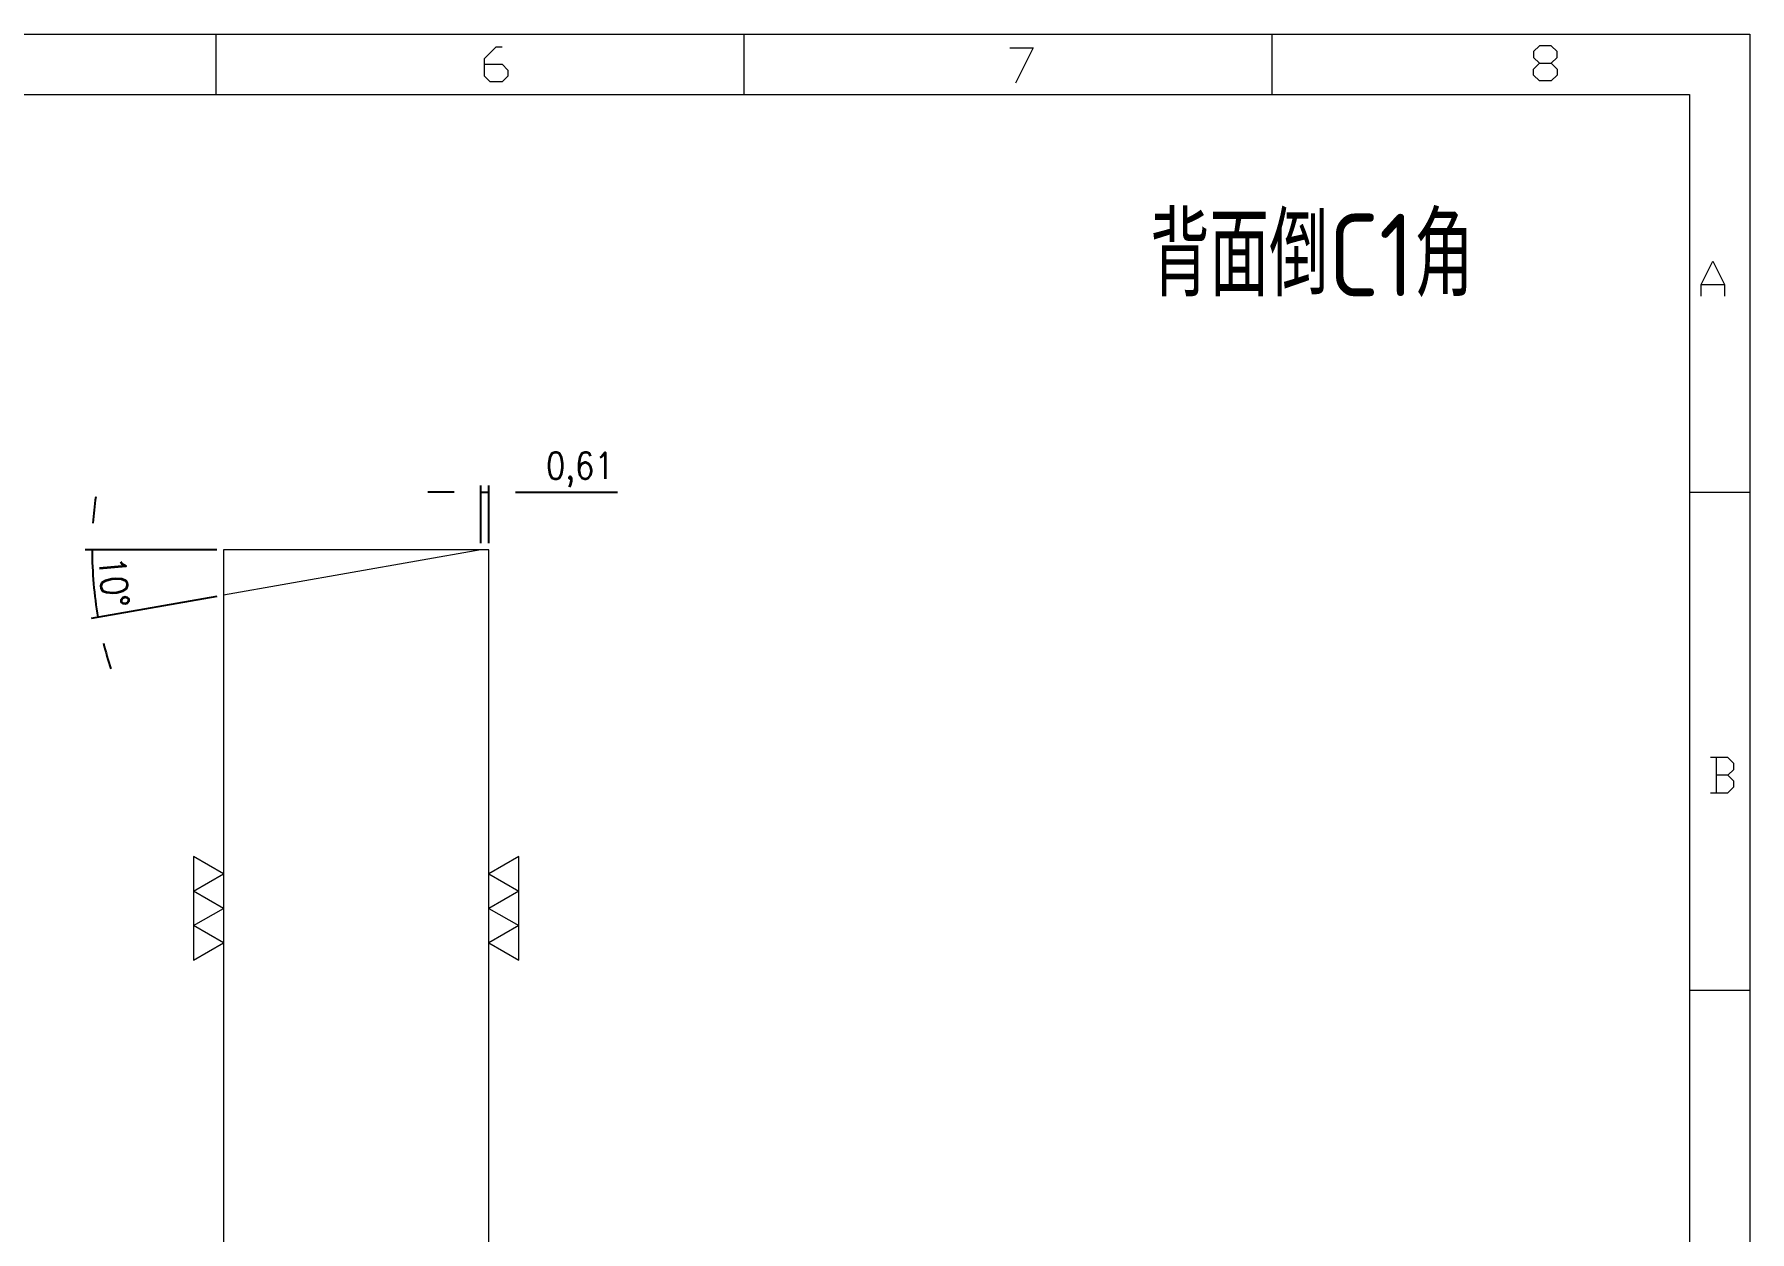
# Model space of a CAD drawing. Header units: millimetres. Extents: x 88508 to 142116, y -5268 to 20283.
# Drawn here: x 109029 to 109158.2, y 685.5 to 775.6 of the extents above; entities that cross this region are included whole.
import ezdxf
from ezdxf.enums import TextEntityAlignment as Align

# ---------------------------------------------------------------- set-up
doc = ezdxf.new("R2010")
doc.units = ezdxf.units.MM
doc.linetypes.add('HIDDEN', pattern=[0])
for name, color, linetype in [('DIE', 7, 'Continuous'), ('DIE_P', 2, 'Continuous'), ('DIM', 4, 'Continuous'), ('TEXT', 4, 'Continuous')]:
    doc.layers.add(name, color=color, linetype=linetype)
doc.styles.add('gbenor', font='gbenor.shx', dxfattribs={"bigfont": 'gbcbig.shx'})
doc.styles.add('GBENOR_', font='gbenor.shx', dxfattribs={"bigfont": 'gbcbig'})
doc.styles.get("Standard").update_dxf_attribs({"font": 'txt.shx', "width": 0.85, "bigfont": 'ctxt.shx'})
doc.styles.add('TXT', font='txt.shx', dxfattribs={"width": 0.8, "bigfont": 'ctxt.shx'})
doc.dimstyles.new('T-2-WX', dxfattribs={"dimtxt": 2, "dimasz": 2, "dimexe": 0.5, "dimexo": 0.5, "dimgap": 0.5, "dimtad": 1, "dimtxsty": 'Standard', "dimblk": 'OPEN30', "dimcen": 0, "dimazin": 3, "dimtfac": 1, "dimtmove": 0, "dimatfit": 3, "dimldrblk": 'OPEN30', "dimlwd": -1, "dimlwe": -1})

# ---------------------------------------------------------------- blocks, each defined once
blk = doc.blocks.new('*D7733')
at = {"layer": 'Defpoints', "color": 0}
for p in [(109063.26, 741.15), (109062.65, 736.81), (109063.26, 736.81)]:
    blk.add_point(p, dxfattribs=at)
at = {"layer": 'DIM', "color": 0}
for p, q in [((109062.65, 737.31), (109062.65, 741.65)), ((109063.26, 737.31), (109063.26, 741.65)), ((109060.65, 741.15), (109058.65, 741.15)), ((109062.65, 741.15), (109063.26, 741.15)), ((109065.26, 741.15), (109072.95, 741.15))]:
    blk.add_line(p, q, dxfattribs=at)
at = {"layer": 'DIM', "color": 0, "lineweight": 5, "insert": (109070.11, 742.84), "char_height": 2, "attachment_point": 5}
blk.add_mtext('0,61', dxfattribs=at)
blk = doc.blocks.new('_Open30')
blk = doc.blocks.new('*D7734')
at = {"layer": 'Defpoints', "color": 0}
for p in [(109043.26, 736.81), (109062.65, 736.81), (109063.26, 736.81), (109033.41, 735.11), (109043.26, 733.39)]:
    blk.add_point(p, dxfattribs=at)
at = {"layer": 'DIM', "color": 0}
for p, q in [((109042.76, 736.81), (109032.86, 736.81)), ((109042.77, 733.3), (109033.31, 731.64))]:
    blk.add_line(p, q, dxfattribs=at)
for start, end in [(172.1721, 176.0861), (180, 190), (193.9139, 197.8279)]:
    blk.add_arc((109062.65, 736.81), 29.28, start, end, dxfattribs=at)
at = {"layer": 'DIM', "color": 0, "lineweight": 5, "insert": (109035.01, 734.39), "char_height": 2, "attachment_point": 5, "rotation": 275}
blk.add_mtext('10%%d', dxfattribs=at)
blk = doc.blocks.new('U40')
at = {"color": 254, "lineweight": 18}
for p, q in [((0, 1783.5), (2530.2, 1783.5)), ((1589.1, 1783.5), (1589.1, 1746.5)), ((1913.1, 1783.5), (1913.1, 1746.5)), ((2237.1, 1783.5), (2237.1, 1746.5)), ((2530.2, 1783.5), (2530.2, 0)), ((37, 1746.5), (2493.2, 1746.5)), ((2493.2, 1746.5), (2493.2, 37)), ((2493.2, 1502.7), (2530.2, 1502.7)), ((2493.2, 1197.2), (2530.2, 1197.2))]:
    blk.add_line(p, q, dxfattribs=at)
at = {"color": 92, "lineweight": 18}
for points in [[(1753.9, 1765.1), (1764.7, 1765.1), (1768.3, 1761.5), (1768.3, 1757.9), (1764.7, 1754.3), (1757.5, 1754.3), (1753.9, 1757.9), (1753.9, 1768.7), (1761.1, 1775.9), (1764.7, 1775.9)], [(2076.2, 1775.2), (2090.6, 1775.2), (2079.8, 1753.6)], [(2408.4, 1765.7), (2412, 1762.1), (2412, 1758.5), (2408.4, 1754.9), (2401.2, 1754.9), (2397.6, 1758.5), (2397.6, 1762.1), (2401.2, 1765.7), (2408.4, 1765.7), (2412, 1769.3), (2412, 1772.9), (2408.4, 1776.5), (2401.2, 1776.5), (2397.6, 1772.9), (2397.6, 1769.3), (2401.2, 1765.7)], [(2500.4, 1622.8), (2500.4, 1630), (2507.6, 1644.4), (2514.8, 1630), (2514.8, 1622.8)], [(2500.4, 1630), (2514.8, 1630)], [(2516.9, 1329), (2520.5, 1332.6), (2520.5, 1336.2), (2516.9, 1339.8), (2506.1, 1339.8)], [(2509.7, 1339.8), (2509.7, 1318.2)], [(2506.1, 1318.2), (2516.9, 1318.2), (2520.5, 1321.8), (2520.5, 1325.4), (2516.9, 1329), (2509.7, 1329)]]:
    blk.add_lwpolyline(points, dxfattribs=at)
at = {"lineweight": 18, "style": 'GBENOR_'}
blk.add_attdef('文档路径', (2126, 386.9), '', height=17.8, dxfattribs=at)
at = {"lineweight": 20, "style": 'TXT'}
for tag, height, p in [('18-**-**', 16.3, (1866.6, 256.2)), ('客户名称', 16.1, (1741.1, 134, 0)), ('料厚:', 16.1, (1741.3, 93.2, 0))]:
    blk.add_attdef(tag, text='', height=height, dxfattribs=at).set_placement(p, align=Align.MIDDLE)
for tag, p, height in [('88888', (1850.9, 207.5), 14.9), ('材质:', (1691.2, 168, 0), 16.1), ('核准', (1869.4, 127.5, 0), 16.1), ('设计', (1868.8, 88.3, 0), 16.1), ('绘图', (1868.2, 49.1, 0), 16.1)]:
    blk.add_attdef(tag, p, '', height=height, dxfattribs=at)
for tag, p, height, width in [('3', (2234.7, 206.9), 15.8, 0.7), ('4', (2234.7, 167.4), 15.8, 0.7), ('核准日期', (2041.1, 124.2, 0), 16.1, 0.68), ('设计日期', (2041.1, 84.5, 0), 16.1, 0.68), ('1', (2251.9, 85.9), 14.6, 0.7), ('绘图日期', (2040.9, 46.4, 0), 16.1, 0.68), ('2', (2235, 49.2), 14.6, 0.7)]:
    blk.add_attdef(tag, p, '', height=height, dxfattribs=dict(at, width=width))

msp = doc.modelspace()

# ---------------------------------------------------------------- linework, layer by layer
at = {"layer": 'DIE', "color": 4, "lineweight": 5}
for points in [[(109041.009, 705.913), (109043.259, 707.212), (109041.009, 708.511), (109043.259, 709.81), (109041.009, 711.109), (109043.259, 712.408), (109041.009, 713.707), (109041.009, 705.913)], [(109065.509, 713.707), (109063.259, 712.408), (109065.509, 711.109), (109063.259, 709.81), (109065.509, 708.511), (109063.259, 707.212), (109065.509, 705.913), (109065.509, 713.707)]]:
    msp.add_lwpolyline(points, close=True, dxfattribs=at)
at = {"layer": 'DIE_P', "linetype": 'HIDDEN', "lineweight": 5}
msp.add_line((109062.645, 736.81), (109043.259, 733.391), dxfattribs=at)
at = {"layer": 'DIE_P', "linetype": 'Continuous', "lineweight": 5}
msp.add_lwpolyline([(109043.259, 736.81), (109043.259, 682.81), (109063.259, 682.81), (109063.259, 736.81)], close=True, dxfattribs=at)

# ---------------------------------------------------------------- block references
at = {"lineweight": 5, "ltscale": 3, "xscale": 0.1227455861369059, "yscale": 0.1227455861369059, "zscale": 0.1227455861369059}
msp.add_blockref('U40', (108847.631, 556.708), dxfattribs=at)

# ---------------------------------------------------------------- texts
at = {"layer": 'TEXT', "color": 4, "lineweight": 5, "style": 'gbenor'}
msp.add_text('背面倒C1角', height=6.2174, dxfattribs=at).set_placement((109113.054, 755.895))

# ---------------------------------------------------------------- dimensions: what is measured, and where the dimension line sits
at = {"layer": 'DIM', "color": 4, "lineweight": 5}
dim = msp.add_linear_dim(base=(109063.259, 741.151), p1=(109062.645, 736.81), p2=(109063.259, 736.81), dimstyle='T-2-WX', dxfattribs=at)
dim.commit()
dim.dimension.update_dxf_attribs({"geometry": '*D7733', "text_midpoint": (109070.106, 742.842)})
dim = msp.add_angular_dim_2l(base=(109033.411, 735.107), line1=((109062.645, 736.81), (109043.259, 733.391)), line2=((109063.259, 736.81), (109043.259, 736.81)), dimstyle='T-2-WX', dxfattribs=at)
dim.commit()
dim.dimension.update_dxf_attribs({"geometry": '*D7734', "text_midpoint": (109035.015, 734.392)})

doc.saveas('drawing.dxf')
